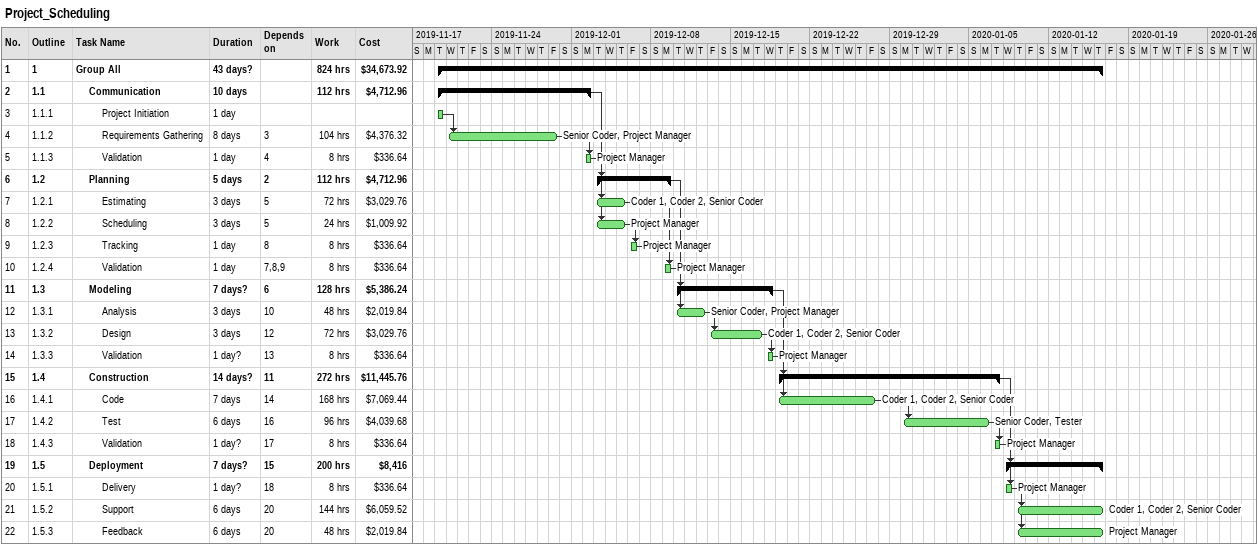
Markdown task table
Project_Scheduling

| ID | WBS | Task | Duration | Start | Finish | Predecessors | Resources | Work (h) | Cost ($) |
|---|---|---|---|---|---|---|---|---|---|
| 1 | 1 | **Group All** | 43d? | 2019-11-19 | 2020-01-16 |  |  | 824 | 34673.92 |
| 2 | 1.1 | **Communication** | 10d | 2019-11-19 | 2019-12-02 |  |  | 112 | 4712.96 |
| 3 | 1.1.1 | Project Initiation | 1d | 2019-11-19 | 2019-11-19 |  |  |  |  |
| 4 | 1.1.2 | Requirements Gathering | 8d | 2019-11-20 | 2019-11-29 | 3 | Senior Coder, Project Manager | 104 | 4376.32 |
| 5 | 1.1.3 | Validation | 1d | 2019-12-02 | 2019-12-02 | 4 | Project Manager | 8 | 336.64 |
| 6 | 1.2 | **Planning** | 5d | 2019-12-03 | 2019-12-09 | 2 |  | 112 | 4712.96 |
| 7 | 1.2.1 | Estimating | 3d | 2019-12-03 | 2019-12-05 | 5 | Coder 1, Coder 2, Senior Coder | 72 | 3029.76 |
| 8 | 1.2.2 | Scheduling | 3d | 2019-12-03 | 2019-12-05 | 5 | Project Manager | 24 | 1009.92 |
| 9 | 1.2.3 | Tracking | 1d | 2019-12-06 | 2019-12-06 | 8 | Project Manager | 8 | 336.64 |
| 10 | 1.2.4 | Validation | 1d | 2019-12-09 | 2019-12-09 | 7, 8, 9 | Project Manager | 8 | 336.64 |
| 11 | 1.3 | **Modeling** | 7d? | 2019-12-10 | 2019-12-18 | 6 |  | 128 | 5386.24 |
| 12 | 1.3.1 | Analysis | 3d | 2019-12-10 | 2019-12-12 | 10 | Senior Coder, Project Manager | 48 | 2019.84 |
| 13 | 1.3.2 | Design | 3d | 2019-12-13 | 2019-12-17 | 12 | Coder 1, Coder 2, Senior Coder | 72 | 3029.76 |
| 14 | 1.3.3 | Validation | 1d? | 2019-12-18 | 2019-12-18 | 13 | Project Manager | 8 | 336.64 |
| 15 | 1.4 | **Construction** | 14d? | 2019-12-19 | 2020-01-07 | 11 |  | 272 | 11445.76 |
| 16 | 1.4.1 | Code | 7d | 2019-12-19 | 2019-12-27 | 14 | Coder 1, Coder 2, Senior Coder | 168 | 7069.44 |
| 17 | 1.4.2 | Test | 6d | 2019-12-30 | 2020-01-06 | 16 | Senior Coder, Tester | 96 | 4039.68 |
| 18 | 1.4.3 | Validation | 1d? | 2020-01-07 | 2020-01-07 | 17 | Project Manager | 8 | 336.64 |
| 19 | 1.5 | **Deployment** | 7d? | 2020-01-08 | 2020-01-16 | 15 |  | 200 | 8416 |
| 20 | 1.5.1 | Delivery | 1d? | 2020-01-08 | 2020-01-08 | 18 | Project Manager | 8 | 336.64 |
| 21 | 1.5.2 | Support | 6d | 2020-01-09 | 2020-01-16 | 20 | Coder 1, Coder 2, Senior Coder | 144 | 6059.52 |
| 22 | 1.5.3 | Feedback | 6d | 2020-01-09 | 2020-01-16 | 20 | Project Manager | 48 | 2019.84 |
